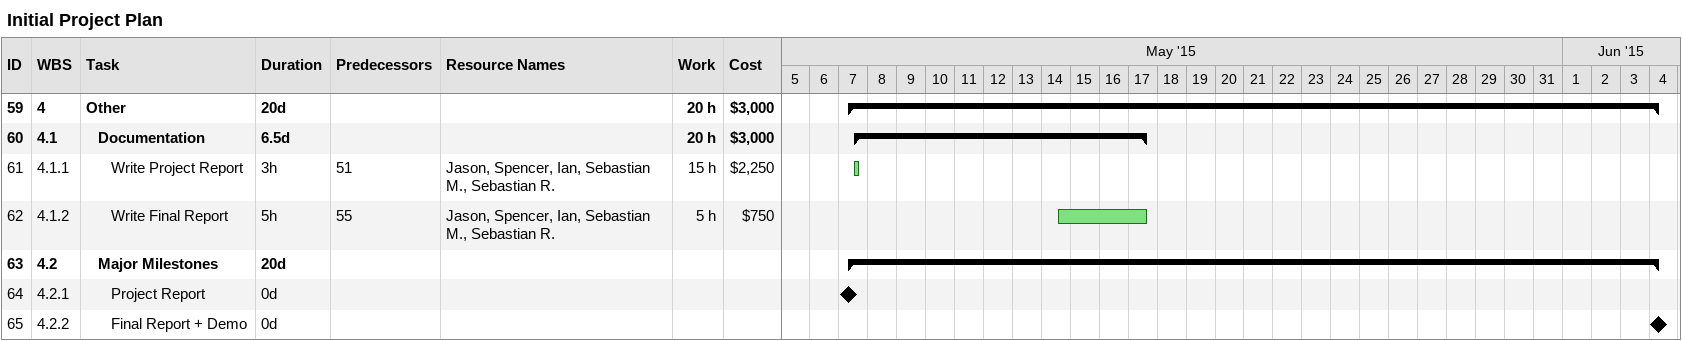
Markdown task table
Initial Project Plan

| ID | WBS | Task | Duration | Start | Finish | Predecessors | Resources | Work (h) | Cost ($) |
|---|---|---|---|---|---|---|---|---|---|
| 59 | 4 | **Other** | 20d | 2015-05-07 | 2015-06-04 |  |  | 20 | 3000 |
| 60 | 4.1 | **Documentation** | 6.5d | 2015-05-07 | 2015-05-17 |  |  | 20 | 3000 |
| 61 | 4.1.1 | Write Project Report | 3h | 2015-05-07 | 2015-05-07 | 51 | Jason, Spencer, Ian, Sebastian M., Sebastian R. | 15 | 2250 |
| 62 | 4.1.2 | Write Final Report | 5h | 2015-05-14 | 2015-05-17 | 55 | Jason, Spencer, Ian, Sebastian M., Sebastian R. | 5 | 750 |
| 63 | 4.2 | **Major Milestones** | 20d | 2015-05-07 | 2015-06-04 |  |  |  |  |
| 64 | 4.2.1 | Project Report | 0d | 2015-05-07 | 2015-05-07 |  |  |  |  |
| 65 | 4.2.2 | Final Report + Demo | 0d | 2015-06-04 | 2015-06-04 |  |  |  |  |
